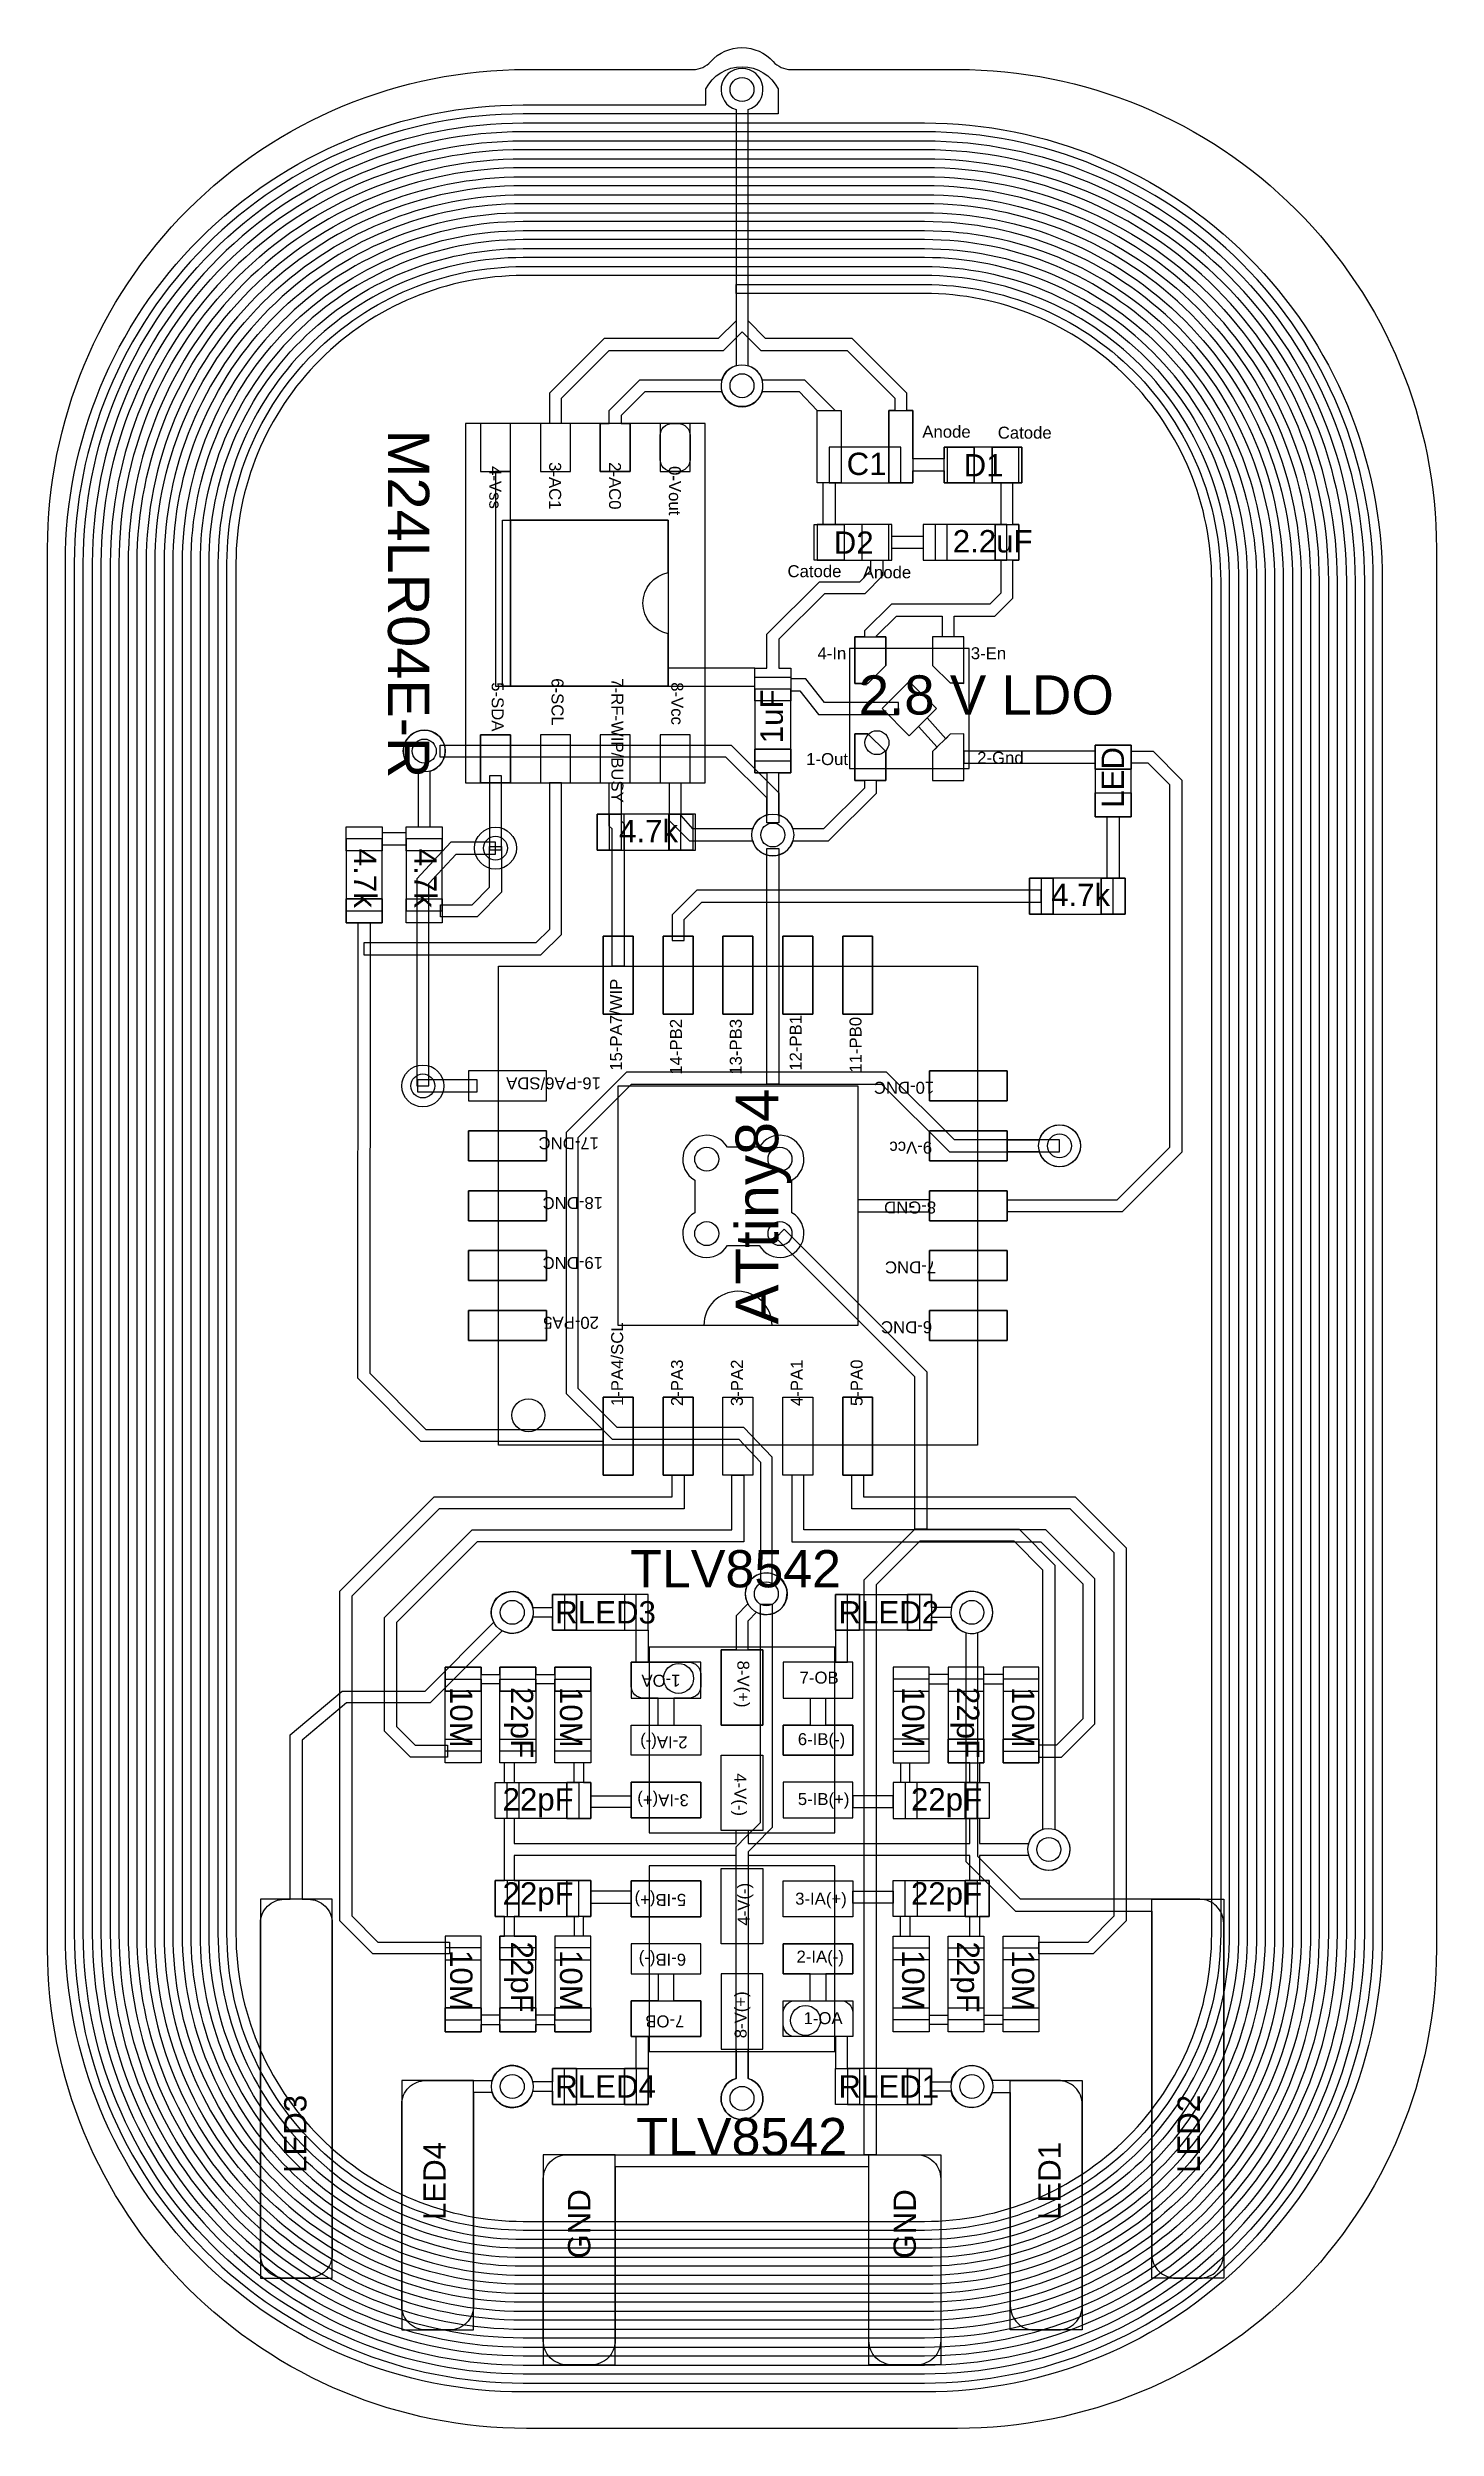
# Model space of a CAD drawing. Header units: millimetres. Extents: x 3.7 to 15.3, y 2.3 to 22.2.
import ezdxf

# ---------------------------------------------------------------- set-up
doc = ezdxf.new("R2010")
doc.units = ezdxf.units.MM
for name, color, linetype in [('Bottom Cu Layer', 2, 'Continuous'), ('Bottom Exposing Pad', 20, 'Continuous'), ('LayOut_Bottom', 6, 'Continuous'), ('LayOut_Top', 4, 'Continuous'), ('PI BoardOutline', 30, 'Continuous'), ('Top Exposing Pad', 91, 'Continuous'), ('Via holes', 211, 'Continuous')]:
    doc.layers.add(name, color=color, linetype=linetype)
doc.layers.add('Top Cu Layer', color=3, linetype='Continuous', lineweight=25)
doc.styles.get("Standard").update_dxf_attribs({"font": 'arial.ttf'})

msp = doc.modelspace()

# ---------------------------------------------------------------- linework, layer by layer
at = {"layer": 'Bottom Cu Layer'}
for points in [[(9.407, 21.65), (9.407, 19.511, 6.854102), (9.507, 19.511), (9.507, 21.65, 6.854102)], [(9.874, 12.71, 1.303225), (9.601, 12.984), (9.335, 12.984, 1.303225), (9.062, 12.71), (9.062, 12.437, 1.303225), (9.335, 12.163), (9.601, 12.163, 1.303225), (9.874, 12.437)], [(11.729, 9.694), (10.941, 9.694), (10.577, 9.329), (10.577, 4.57), (10.477, 4.57), (10.477, 9.371), (10.9, 9.794), (11.771, 9.794), (12.07, 9.495), (12.07, 7.288, -6.854102), (11.97, 7.288), (11.97, 9.453)], [(6.152, 8.343), (5.784, 8.032), (5.784, 6.704), (5.834, 6.704, -0.414214), (6.034, 6.504), (6.034, 3.74, -0.414214), (5.834, 3.54), (5.634, 3.54, -0.414214), (5.434, 3.74), (5.434, 6.504, -0.414214), (5.634, 6.704), (5.684, 6.704), (5.684, 8.078), (6.116, 8.443), (6.81, 8.443), (7.384, 9.017, -6.854102), (7.454, 8.946), (6.851, 8.343)], [(9.71, 9.168), (9.71, 7.973), (9.71, 7.303), (9.563, 7.157), (9.507, 7.1), (9.507, 5.208, -6.854102), (9.407, 5.208), (9.407, 7.142), (9.492, 7.227), (9.61, 7.345), (9.61, 7.973), (9.61, 9.168)], [(11.782, 6.704), (11.426, 7.06), (11.426, 8.932, 6.854102), (11.326, 8.932), (11.326, 7.018), (11.741, 6.604), (12.88, 6.604), (12.88, 3.74, 0.414214), (13.08, 3.54), (13.28, 3.54, 0.414214), (13.48, 3.74), (13.48, 6.504, 0.414214), (13.28, 6.704)], [(7.37, 5.09), (7.215, 5.09), (7.215, 3.308, -0.414214), (7.015, 3.108), (6.815, 3.108, -0.414214), (6.615, 3.308), (6.615, 4.99, -0.414214), (6.815, 5.19), (7.37, 5.19, -6.854102)], [(12.098, 5.19), (11.544, 5.19, 6.854102), (11.544, 5.09), (11.698, 5.09), (11.698, 3.308, 0.414214), (11.898, 3.108), (12.098, 3.108, 0.414214), (12.298, 3.308), (12.298, 4.99, 0.414214)], [(10.917, 4.57, -0.414214), (11.117, 4.37), (11.117, 3.016, -0.414214), (10.917, 2.816), (10.717, 2.816, -0.414214), (10.517, 3.016), (10.517, 4.47), (8.397, 4.47), (8.397, 3.016, -0.414214), (8.197, 2.816), (7.997, 2.816, -0.414214), (7.797, 3.016), (7.797, 4.37, -0.414214), (7.997, 4.57)]]:
    msp.add_lwpolyline(points, format="xyb", close=True, dxfattribs=at)
for points in [[(9.664, 15.694), (9.664, 15.902), (9.323, 16.243), (6.937, 16.243), (6.937, 16.343), (9.365, 16.343), (9.764, 15.944), (9.764, 15.694)], [(7.398, 15.532), (7.024, 15.532), (6.741, 15.225), (6.741, 13.496), (6.841, 13.496), (6.841, 15.186), (7.068, 15.432), (7.398, 15.432)], [(9.664, 15.478), (9.764, 15.478), (9.764, 13.512), (9.664, 13.512)], [(9.61, 10.355), (9.61, 9.327), (9.71, 9.327), (9.71, 10.395), (9.473, 10.645), (8.413, 10.645), (8.088, 10.969), (8.088, 13.066), (8.534, 13.512), (10.623, 13.512), (11.189, 12.946), (12.109, 12.946), (12.109, 13.046), (11.231, 13.046), (10.665, 13.612), (8.493, 13.612), (7.988, 13.107), (7.988, 10.928), (8.371, 10.545), (9.43, 10.545)], [(11, 11.108), (11, 9.794), (10.9, 9.794), (10.9, 11.067), (9.739, 12.228), (9.81, 12.299)]]:
    msp.add_lwpolyline(points, close=True, dxfattribs=at)
for centre in [(6.803, 16.293), (9.714, 15.592), (7.398, 15.482), (6.791, 13.496), (12.109, 12.996), (9.66, 9.255)]:
    msp.add_circle(centre, 0.175, dxfattribs=at)
at = {"layer": 'Bottom Exposing Pad'}
for points in [[(5.434, 3.54), (6.034, 3.54), (6.034, 6.704), (5.434, 6.704)], [(13.48, 3.54), (12.88, 3.54), (12.88, 6.704), (13.48, 6.704)], [(6.615, 3.108), (7.215, 3.108), (7.215, 5.19), (6.615, 5.19)], [(12.298, 3.108), (11.698, 3.108), (11.698, 5.19), (12.298, 5.19)], [(7.797, 2.816), (8.397, 2.816), (8.397, 4.57), (7.797, 4.57)], [(11.117, 2.816), (10.517, 2.816), (10.517, 4.57), (11.117, 4.57)]]:
    msp.add_lwpolyline(points, close=True, dxfattribs=at)
at = {"layer": 'LayOut_Top'}
msp.add_line((9.023, 19.028), (7.273, 19.028), dxfattribs=at)
for points in [[(9.148, 19.028), (7.148, 19.028), (7.148, 16.028), (9.148, 16.028)], [(10.184, 18.532), (10.784, 18.532), (10.784, 18.832), (10.184, 18.832)], [(11.17, 18.532), (11.77, 18.532), (11.77, 18.832), (11.17, 18.832)], [(10.084, 17.886), (10.684, 17.886), (10.684, 18.186), (10.084, 18.186)], [(11.07, 17.886), (11.67, 17.886), (11.67, 18.186), (11.07, 18.186)], [(10.354, 16.148), (11.354, 16.148), (11.354, 17.148), (10.354, 17.148)], [(9.864, 16.211), (9.864, 16.811), (9.564, 16.811), (9.564, 16.211)], [(12.407, 16.343), (12.407, 15.743), (12.707, 15.743), (12.707, 16.343)], [(8.947, 15.765), (8.347, 15.765), (8.347, 15.465), (8.947, 15.465)], [(6.451, 14.959), (6.451, 15.559), (6.151, 15.559), (6.151, 14.959)], [(6.953, 14.959), (6.953, 15.559), (6.653, 15.559), (6.653, 14.959)], [(12.557, 15.232), (11.957, 15.232), (11.957, 14.932), (12.557, 14.932)], [(11.423, 14.496), (11.423, 10.496), (7.423, 10.496), (7.423, 14.496)], [(7.974, 8.95), (8.574, 8.95), (8.574, 9.25), (7.974, 9.25)], [(10.939, 8.95), (10.339, 8.95), (10.339, 9.25), (10.939, 9.25)], [(8.682, 8.808), (8.682, 7.258), (10.232, 7.258), (10.232, 8.808)], [(7.277, 8.542), (7.277, 7.942), (6.977, 7.942), (6.977, 8.542)], [(7.735, 8.542), (7.735, 7.942), (7.435, 7.942), (7.435, 8.542)], [(8.194, 8.542), (8.194, 7.942), (7.894, 7.942), (7.894, 8.542)], [(10.72, 8.542), (10.72, 7.942), (11.02, 7.942), (11.02, 8.542)], [(11.178, 8.542), (11.178, 7.942), (11.478, 7.942), (11.478, 8.542)], [(11.637, 8.542), (11.637, 7.942), (11.937, 7.942), (11.937, 8.542)], [(7.494, 7.679), (8.094, 7.679), (8.094, 7.379), (7.494, 7.379)], [(11.42, 7.679), (10.82, 7.679), (10.82, 7.379), (11.42, 7.379)], [(10.232, 5.432), (10.232, 6.982), (8.682, 6.982), (8.682, 5.432)], [(7.494, 6.561), (8.094, 6.561), (8.094, 6.861), (7.494, 6.861)], [(11.42, 6.561), (10.82, 6.561), (10.82, 6.861), (11.42, 6.861)], [(7.277, 5.697), (7.277, 6.297), (6.977, 6.297), (6.977, 5.697)], [(7.735, 5.697), (7.735, 6.297), (7.435, 6.297), (7.435, 5.697)], [(8.194, 5.697), (8.194, 6.297), (7.894, 6.297), (7.894, 5.697)], [(10.72, 5.697), (10.72, 6.297), (11.02, 6.297), (11.02, 5.697)], [(11.178, 5.697), (11.178, 6.297), (11.478, 6.297), (11.478, 5.697)], [(11.637, 5.697), (11.637, 6.297), (11.937, 6.297), (11.937, 5.697)], [(7.974, 5.29), (8.574, 5.29), (8.574, 4.99), (7.974, 4.99)], [(10.939, 5.29), (10.339, 5.29), (10.339, 4.99), (10.939, 4.99)]]:
    msp.add_lwpolyline(points, close=True, dxfattribs=at)
for centre, radius in [((10.584, 16.363), 0.1), ((7.673, 10.746), 0.138), ((7.673, 10.746), 0.138), ((8.927, 8.548), 0.125), ((9.987, 5.692), 0.125)]:
    msp.add_circle(centre, radius, dxfattribs=at)
at = {"layer": 'PI BoardOutline'}
msp.add_lwpolyline([(9.866, 21.985), (11.257, 21.985, -0.414214), (15.257, 17.985), (15.257, 6.285, -0.414214), (11.257, 2.285), (7.657, 2.285, -0.414214), (3.657, 6.285), (3.657, 17.985, -0.414214), (7.657, 21.985), (9.048, 21.985, 0.212834), (9.196, 22.051, -0.445864), (9.717, 22.051, 0.212834)], format="xyb", close=True, dxfattribs=at)
at = {"layer": 'Top Cu Layer'}
for points in [[(9.407, 20.189), (10.98, 20.189, -0.414214), (13.455, 17.714), (13.455, 6.414, -0.414214), (10.98, 3.939), (7.63, 3.939, -0.414214), (5.155, 6.414), (5.155, 17.864, -0.414214), (7.63, 20.339), (10.98, 20.339, -0.414214), (13.605, 17.714), (13.605, 6.414, -0.414214), (10.98, 3.789), (7.63, 3.789, -0.414214), (5.005, 6.414), (5.005, 17.864, -0.414214), (7.63, 20.489), (10.98, 20.489, -0.414214), (13.755, 17.714), (13.755, 6.414, -0.414214), (10.98, 3.639), (7.63, 3.639, -0.414214), (4.855, 6.414), (4.855, 17.864, -0.414214), (7.63, 20.639), (10.98, 20.639, -0.414214), (13.905, 17.714), (13.905, 6.414, -0.414214), (10.98, 3.489), (7.63, 3.489, -0.414214), (4.705, 6.414), (4.705, 17.864, -0.414214), (7.63, 20.789), (10.98, 20.789, -0.414214), (14.055, 17.714), (14.055, 6.414, -0.414214), (10.98, 3.339), (7.63, 3.339, -0.414214), (4.555, 6.414), (4.555, 17.864, -0.414214), (7.63, 20.939), (10.98, 20.939, -0.414214), (14.205, 17.714), (14.205, 6.414, -0.414214), (10.98, 3.189), (7.63, 3.189, -0.414214), (4.405, 6.414), (4.405, 17.864, -0.414214), (7.63, 21.089), (10.98, 21.089, -0.414214), (14.355, 17.714), (14.355, 6.414, -0.414214), (10.98, 3.039), (7.63, 3.039, -0.414214), (4.255, 6.414), (4.255, 17.864, -0.414214), (7.63, 21.239), (10.98, 21.239, -0.414214), (14.505, 17.714), (14.505, 6.414, -0.414214), (10.98, 2.889), (7.63, 2.889, -0.414214), (4.105, 6.414), (4.105, 17.864, -0.414214), (7.63, 21.389), (10.98, 21.389, -0.414214), (14.655, 17.714), (14.655, 6.414, -0.414214), (10.98, 2.739), (7.63, 2.739, -0.414214), (3.955, 6.414), (3.955, 17.864, -0.414214), (7.63, 21.539), (10.98, 21.539, -0.414214), (14.805, 17.714), (14.805, 6.414, -0.414214), (10.98, 2.589), (7.63, 2.589, -0.414214), (3.805, 6.414), (3.805, 17.864, -0.414214), (7.63, 21.689), (9.155, 21.689), (9.155, 21.822, -0.616128), (9.759, 21.822), (9.759, 21.614), (7.63, 21.614, 0.414214), (3.88, 17.864), (3.88, 6.414, 0.414214), (7.63, 2.664), (10.98, 2.664, 0.414214), (14.73, 6.414), (14.73, 17.714, 0.414214), (10.98, 21.464), (7.63, 21.464, 0.414214), (4.03, 17.864), (4.03, 6.414, 0.414214), (7.63, 2.814), (10.98, 2.814, 0.414214), (14.58, 6.414), (14.58, 17.714, 0.414214), (10.98, 21.314), (7.63, 21.314, 0.414214), (4.18, 17.864), (4.18, 6.414, 0.414214), (7.63, 2.964), (10.98, 2.964, 0.414214), (14.43, 6.414), (14.43, 17.714, 0.414214), (10.98, 21.164), (7.63, 21.164, 0.414214), (4.33, 17.864), (4.33, 6.414, 0.414214), (7.63, 3.114), (10.98, 3.114, 0.414214), (14.28, 6.414), (14.28, 17.714, 0.414214), (10.98, 21.014), (7.63, 21.014, 0.414214), (4.48, 17.864), (4.48, 6.414, 0.414214), (7.63, 3.264), (10.98, 3.264, 0.414214), (14.13, 6.414), (14.13, 17.714, 0.414214), (10.98, 20.864), (7.63, 20.864, 0.414214), (4.63, 17.864), (4.63, 6.414, 0.414214), (7.63, 3.414), (10.98, 3.414, 0.414214), (13.98, 6.414), (13.98, 17.714, 0.414214), (10.98, 20.714), (7.63, 20.714, 0.414214), (4.78, 17.864), (4.78, 6.414, 0.414214), (7.63, 3.564), (10.98, 3.564, 0.414214), (13.83, 6.414), (13.83, 17.714, 0.414214), (10.98, 20.564), (7.63, 20.564, 0.414214), (4.93, 17.864), (4.93, 6.414, 0.414214), (7.63, 3.714), (10.98, 3.714, 0.414214), (13.68, 6.414), (13.68, 17.714, 0.414214), (10.98, 20.414), (7.63, 20.414, 0.414214), (5.08, 17.864), (5.08, 6.414, 0.414214), (7.63, 3.864), (10.98, 3.864, 0.414214), (13.53, 6.414), (13.53, 17.714, 0.414214), (10.98, 20.264), (7.63, 20.264, 0.414214), (5.23, 17.864), (5.23, 6.414, 0.414214), (7.63, 4.014), (10.98, 4.014, 0.414214), (13.38, 6.414), (13.38, 17.714, 0.414214), (10.98, 20.114), (9.407, 20.114)], [(10.309, 18.186), (10.309, 17.886), (10.059, 17.886), (10.059, 18.186), (10.134, 18.186), (10.134, 18.532), (10.084, 18.532), (10.084, 19.138), (9.937, 19.294), (9.624, 19.294, -0.745356), (9.289, 19.294), (8.645, 19.294), (8.448, 19.096), (8.448, 19.028), (8.523, 19.028), (8.523, 18.628), (8.273, 18.628), (8.273, 19.028), (8.348, 19.028), (8.348, 19.138), (8.604, 19.394), (9.289, 19.394, -0.745356), (9.624, 19.394), (9.979, 19.394), (10.234, 19.138), (10.284, 19.138), (10.284, 18.532), (10.234, 18.532), (10.234, 18.186)], [(8.923, 18.628), (8.873, 18.628, -0.414214), (8.773, 18.728), (8.773, 18.928, -0.414214), (8.873, 19.028), (8.923, 19.028, -0.414214), (9.023, 18.928), (9.023, 18.728, -0.414214)], [(8.84, 17.784), (8.84, 18.22), (7.523, 18.22), (7.523, 16.836), (8.84, 16.836), (8.84, 17.272, -0.823745)], [(6.853, 15.659), (6.853, 16.125, 6.854102), (6.753, 16.125), (6.753, 15.659)], [(10.579, 15.942), (10.579, 16.048), (10.659, 16.048), (10.659, 16.288), (10.509, 16.438), (10.509, 16.438), (10.399, 16.438), (10.399, 16.048), (10.479, 16.048), (10.479, 15.983), (10.138, 15.642), (9.881, 15.642, 0.253025), (9.764, 15.759), (9.764, 16.11), (9.864, 16.11), (9.864, 16.31), (9.564, 16.31), (9.564, 16.11), (9.664, 16.11), (9.664, 15.759, 0.253025), (9.546, 15.642), (9.047, 15.642), (8.948, 15.754), (8.948, 16.028), (9.023, 16.028), (9.023, 16.428), (8.773, 16.428), (8.773, 16.028), (8.848, 16.028), (8.848, 15.712), (9.019, 15.542), (9.546, 15.542, 0.745356), (9.881, 15.542), (10.18, 15.542)], [(10.423, 11.496), (9.708, 11.496, 1), (9.138, 11.496), (8.423, 11.496), (8.423, 13.496), (10.423, 13.496)], [(11.941, 12.946), (11.673, 12.946), (11.673, 13.046), (11.941, 13.046, -6.854102)], [(9.506, 9.171), (9.407, 9.071), (9.407, 8.788), (9.282, 8.788), (9.282, 8.158), (9.632, 8.158), (9.632, 8.788), (9.507, 8.788), (9.507, 9.03), (9.577, 9.101, 6.854102)], [(7.874, 9.14), (7.874, 9.25), (8.074, 9.25), (8.074, 8.95), (7.874, 8.95), (7.874, 9.06), (7.711, 9.06, -8.713115), (7.711, 9.14)], [(11.039, 9.14), (11.039, 9.25), (10.839, 9.25), (10.839, 8.95), (11.039, 8.95), (11.039, 9.06), (11.203, 9.06, 8.713115), (11.203, 9.14)], [(9.112, 8.583), (9.112, 8.483, -0.414214), (9.012, 8.383), (8.887, 8.383), (8.887, 8.158), (9.112, 8.158), (9.112, 7.908), (8.532, 7.908), (8.532, 8.158), (8.757, 8.158), (8.757, 8.383), (8.632, 8.383, -0.414214), (8.532, 8.483), (8.532, 8.683), (9.012, 8.683, -0.414214)], [(11.852, 7.07), (11.44, 7.07), (11.44, 6.861), (11.52, 6.861), (11.52, 6.751), (11.52, 6.561), (11.44, 6.561), (11.44, 6.397), (11.478, 6.397), (11.478, 6.197), (11.178, 6.197), (11.178, 6.397), (11.36, 6.397), (11.36, 6.561), (11.32, 6.561), (11.32, 6.861), (11.36, 6.861), (11.36, 7.07), (9.507, 7.07), (9.507, 6.962), (9.632, 6.962), (9.632, 6.332), (9.282, 6.332), (9.282, 6.962), (9.407, 6.962), (9.407, 7.07), (7.554, 7.07), (7.554, 6.861), (7.594, 6.861), (7.594, 6.561), (7.554, 6.561), (7.554, 6.397), (7.735, 6.397), (7.735, 6.197), (7.435, 6.197), (7.435, 6.397), (7.474, 6.397), (7.474, 6.561), (7.394, 6.561), (7.394, 6.751), (7.394, 6.861), (7.474, 6.861), (7.474, 7.379), (7.394, 7.379), (7.394, 7.679), (7.474, 7.679), (7.474, 7.842), (7.435, 7.842), (7.435, 8.042), (7.735, 8.042), (7.735, 7.842), (7.554, 7.842), (7.554, 7.679), (7.594, 7.679), (7.594, 7.379), (7.554, 7.379), (7.554, 7.17), (9.407, 7.17), (9.407, 7.278), (9.282, 7.278), (9.282, 7.908), (9.632, 7.908), (9.632, 7.278), (9.507, 7.278), (9.507, 7.17), (11.36, 7.17), (11.36, 7.379), (11.32, 7.379), (11.32, 7.679), (11.36, 7.679), (11.36, 7.842), (11.178, 7.842), (11.178, 8.042), (11.478, 8.042), (11.478, 7.842), (11.44, 7.842), (11.44, 7.679), (11.52, 7.679), (11.52, 7.379), (11.44, 7.379), (11.44, 7.17), (11.852, 7.17, -6.854102)], [(9.802, 5.657), (9.802, 5.757, -0.414214), (9.902, 5.857), (10.027, 5.857), (10.027, 6.082), (9.802, 6.082), (9.802, 6.332), (10.382, 6.332), (10.382, 6.082), (10.157, 6.082), (10.157, 5.857), (10.282, 5.857, -0.414214), (10.382, 5.757), (10.382, 5.557), (9.902, 5.557, -0.414214)], [(9.407, 5.452), (9.407, 5.208, 6.854102), (9.507, 5.208), (9.507, 5.452), (9.632, 5.452), (9.632, 6.082), (9.282, 6.082), (9.282, 5.452)], [(7.874, 5.1), (7.874, 4.99), (8.074, 4.99), (8.074, 5.29), (7.874, 5.29), (7.874, 5.18), (7.711, 5.18, 8.713115), (7.711, 5.1)], [(11.039, 5.1), (11.039, 4.99), (10.839, 4.99), (10.839, 5.29), (11.039, 5.29), (11.039, 5.18), (11.203, 5.18, -8.713115), (11.203, 5.1)]]:
    msp.add_lwpolyline(points, format="xyb", close=True, dxfattribs=at)
for points in [[(9.407, 20.114), (9.407, 19.886), (9.259, 19.739), (8.306, 19.739), (7.848, 19.281), (7.848, 19.028), (7.773, 19.028), (7.773, 18.628), (8.023, 18.628), (8.023, 19.028), (7.948, 19.028), (7.948, 19.24), (8.347, 19.639), (9.301, 19.639), (9.457, 19.795), (9.613, 19.639), (10.335, 19.639), (10.734, 19.24), (10.734, 19.138), (10.684, 19.138), (10.684, 18.532), (10.884, 18.532), (10.884, 18.632), (11.145, 18.632), (11.145, 18.532), (11.395, 18.532), (11.395, 18.832), (11.145, 18.832), (11.145, 18.732), (10.884, 18.732), (10.884, 19.138), (10.834, 19.138), (10.834, 19.281), (10.377, 19.739), (9.654, 19.739), (9.507, 19.886), (9.507, 20.114)], [(7.523, 19.028), (7.273, 19.028), (7.273, 18.628), (7.523, 18.628)], [(11.229, 17.248), (11.229, 17.419), (11.568, 17.419), (11.72, 17.571), (11.72, 17.886), (11.77, 17.886), (11.77, 18.186), (11.72, 18.186), (11.72, 18.532), (11.795, 18.532), (11.795, 18.832), (11.545, 18.832), (11.545, 18.532), (11.62, 18.532), (11.62, 18.186), (11.57, 18.186), (11.57, 17.886), (11.62, 17.886), (11.62, 17.612), (11.526, 17.519), (10.705, 17.519), (10.479, 17.296), (10.479, 17.248), (10.399, 17.248), (10.399, 17.103), (10.399, 17.248), (10.399, 16.858), (10.509, 16.858), (10.659, 17.008), (10.659, 17.248), (10.579, 17.248), (10.579, 17.254), (10.746, 17.419), (11.129, 17.419), (11.129, 17.248), (11.049, 17.248), (11.049, 17.008), (11.195, 16.862), (11.309, 16.858), (11.309, 17.248)], [(7.523, 18.628), (7.398, 18.628), (7.398, 16.836), (7.523, 16.836)], [(11.17, 17.886), (11.17, 18.186), (10.97, 18.186), (10.97, 18.086), (10.709, 18.086), (10.709, 18.186), (10.459, 18.186), (10.459, 17.886), (10.709, 17.886), (10.709, 17.986), (10.97, 17.986), (10.97, 17.886)], [(10.634, 17.886), (10.634, 17.759), (10.482, 17.607), (10.145, 17.607), (9.764, 17.228), (9.764, 16.984), (9.864, 16.984), (9.864, 16.711), (9.564, 16.711), (9.564, 16.984), (9.664, 16.984), (9.664, 17.27), (10.103, 17.707), (10.441, 17.707), (10.534, 17.8), (10.534, 17.886)], [(8.84, 16.836), (9.564, 16.836), (9.564, 16.984), (8.84, 16.984)], [(9.864, 16.797), (9.941, 16.797), (10.096, 16.598), (10.765, 16.598), (10.765, 16.698), (10.145, 16.698), (9.99, 16.897), (9.864, 16.897)], [(11.309, 16.438), (11.195, 16.433), (11.158, 16.396), (11.003, 16.57), (11.081, 16.648), (10.854, 16.874), (10.628, 16.648), (10.854, 16.421), (10.932, 16.499), (11.087, 16.325), (11.049, 16.288), (11.049, 16.048), (11.309, 16.048)], [(7.523, 16.028), (7.273, 16.028), (7.273, 16.428), (7.523, 16.428)], [(7.773, 16.028), (8.023, 16.028), (8.023, 16.428), (7.773, 16.428)], [(8.273, 16.028), (8.523, 16.028), (8.523, 16.428), (8.273, 16.428)], [(12.407, 16.143), (12.707, 16.143), (12.707, 16.343), (12.407, 16.343)], [(11.309, 16.193), (12.407, 16.193), (12.407, 16.293), (11.309, 16.293)], [(12.707, 16.293), (12.89, 16.293), (13.131, 16.051), (13.131, 12.942), (12.632, 12.446), (11.673, 12.446), (11.673, 12.546), (12.59, 12.546), (13.031, 12.984), (13.031, 16.01), (12.849, 16.193), (12.707, 16.193)], [(7.848, 16.028), (7.848, 14.802), (7.736, 14.69), (6.297, 14.69), (6.297, 14.59), (7.777, 14.59), (7.948, 14.761), (7.948, 16.028)], [(7.348, 15.467), (7.448, 15.467), (7.448, 16.087), (7.348, 16.087)], [(8.373, 14.496), (8.373, 15.642), (8.348, 15.667), (8.348, 16.028), (8.448, 16.028), (8.448, 15.709), (8.473, 15.684), (8.473, 15.012), (8.473, 14.962), (8.473, 14.496)], [(12.407, 15.943), (12.707, 15.943), (12.707, 15.743), (12.407, 15.743)], [(8.247, 15.465), (8.473, 15.465), (8.473, 15.765), (8.247, 15.765)], [(8.848, 15.465), (9.069, 15.465), (9.069, 15.765), (8.848, 15.765)], [(12.507, 15.743), (12.607, 15.743), (12.607, 15.232), (12.507, 15.232)], [(6.451, 15.459), (6.151, 15.459), (6.151, 15.659), (6.451, 15.659)], [(6.451, 15.509), (6.653, 15.509), (6.653, 15.609), (6.451, 15.609)], [(6.653, 15.659), (6.953, 15.659), (6.953, 15.459), (6.653, 15.459)], [(6.938, 15.009), (7.202, 15.009), (7.348, 15.156), (7.348, 15.497), (7.448, 15.497), (7.448, 15.115), (7.244, 14.909), (6.938, 14.909)], [(11.957, 15.132), (9.079, 15.132), (8.873, 14.926), (8.873, 14.711), (8.973, 14.711), (8.973, 14.885), (9.12, 15.032), (11.957, 15.032)], [(11.857, 14.932), (12.057, 14.932), (12.057, 15.232), (11.857, 15.232)], [(12.457, 14.932), (12.657, 14.932), (12.657, 15.232), (12.457, 15.232)], [(6.151, 14.859), (6.451, 14.859), (6.451, 15.059), (6.151, 15.059)], [(6.653, 15.059), (6.953, 15.059), (6.953, 14.859), (6.653, 14.859)], [(8.298, 10.527), (6.775, 10.527), (6.247, 11.055), (6.251, 14.859), (6.351, 14.859), (6.347, 11.097), (6.816, 10.627), (8.298, 10.627)], [(8.548, 14.096), (8.548, 14.746), (8.298, 14.746), (8.298, 14.096)], [(8.298, 14.096), (8.548, 14.096), (8.548, 14.746), (8.298, 14.746)], [(9.048, 14.096), (9.048, 14.746), (8.798, 14.746), (8.798, 14.096)], [(9.548, 14.096), (9.548, 14.746), (9.298, 14.746), (9.298, 14.096)], [(10.048, 14.096), (10.048, 14.746), (9.798, 14.746), (9.798, 14.096)], [(10.548, 14.096), (10.548, 14.746), (10.298, 14.746), (10.298, 14.096)], [(6.745, 13.446), (7.245, 13.446), (7.245, 13.546), (6.745, 13.546)], [(7.823, 13.621), (7.173, 13.621), (7.173, 13.371), (7.823, 13.371)], [(11.023, 13.621), (11.673, 13.621), (11.673, 13.371), (11.023, 13.371)], [(7.823, 12.871), (7.173, 12.871), (7.173, 13.121), (7.823, 13.121)], [(11.023, 13.121), (11.673, 13.121), (11.673, 12.871), (11.023, 12.871)], [(7.823, 12.371), (7.173, 12.371), (7.173, 12.621), (7.823, 12.621)], [(10.423, 12.446), (11.023, 12.446), (11.023, 12.546), (10.423, 12.546)], [(11.023, 12.621), (11.673, 12.621), (11.673, 12.371), (11.023, 12.371)], [(7.823, 11.871), (7.173, 11.871), (7.173, 12.121), (7.823, 12.121)], [(11.023, 12.121), (11.673, 12.121), (11.673, 11.871), (11.023, 11.871)], [(7.823, 11.371), (7.173, 11.371), (7.173, 11.621), (7.823, 11.621)], [(11.023, 11.621), (11.673, 11.621), (11.673, 11.371), (11.023, 11.371)], [(8.298, 10.896), (8.298, 10.246), (8.548, 10.246), (8.548, 10.896)], [(8.798, 10.896), (8.798, 10.246), (9.048, 10.246), (9.048, 10.896)], [(9.548, 10.246), (9.298, 10.246), (9.298, 10.896), (9.548, 10.896)], [(10.048, 10.246), (9.798, 10.246), (9.798, 10.896), (10.048, 10.896)], [(10.298, 10.896), (10.298, 10.246), (10.548, 10.246), (10.548, 10.896)], [(6.415, 6.347), (7.014, 6.347), (7.014, 6.247), (6.373, 6.247), (6.097, 6.524), (6.097, 9.276), (6.886, 10.065), (8.873, 10.065), (8.873, 10.246), (8.973, 10.246), (8.973, 9.965), (6.928, 9.965), (6.197, 9.234), (6.197, 6.566)], [(6.728, 7.992), (6.996, 7.992), (6.996, 7.892), (6.687, 7.892), (6.472, 8.107), (6.472, 9.056), (7.204, 9.788), (9.373, 9.788), (9.373, 10.246), (9.473, 10.246), (9.473, 9.688), (7.245, 9.688), (6.572, 9.015), (6.572, 8.148)], [(11.937, 7.992), (11.937, 7.892), (12.126, 7.892), (12.403, 8.169), (12.403, 9.379), (11.994, 9.788), (9.973, 9.788), (9.973, 10.246), (9.873, 10.246), (9.873, 9.688), (11.953, 9.688), (12.303, 9.337), (12.303, 8.21), (12.085, 7.992)], [(12.198, 9.965), (10.373, 9.965), (10.373, 10.246), (10.473, 10.246), (10.473, 10.065), (12.239, 10.065), (12.665, 9.64), (12.665, 6.524), (12.389, 6.247), (11.937, 6.247), (11.937, 6.347), (12.347, 6.347), (12.565, 6.566), (12.565, 9.598)], [(8.474, 8.95), (8.674, 8.95), (8.674, 9.25), (8.474, 9.25)], [(10.439, 8.95), (10.239, 8.95), (10.239, 9.25), (10.439, 9.25)], [(8.574, 8.95), (8.674, 8.95), (8.674, 8.683), (8.574, 8.683)], [(10.339, 8.95), (10.239, 8.95), (10.239, 8.683), (10.339, 8.683)], [(7.435, 8.502), (7.277, 8.502), (7.277, 8.442), (6.977, 8.442), (6.977, 8.642), (7.277, 8.642), (7.277, 8.582), (7.435, 8.582), (7.435, 8.642), (7.735, 8.642), (7.735, 8.582), (7.894, 8.582), (7.894, 8.642), (8.194, 8.642), (8.194, 8.442), (7.894, 8.442), (7.894, 8.502), (7.735, 8.502), (7.735, 8.442), (7.435, 8.442)], [(9.802, 8.683), (9.802, 8.383), (10.027, 8.383), (10.027, 8.158), (9.802, 8.158), (9.802, 7.908), (10.382, 7.908), (10.382, 8.158), (10.157, 8.158), (10.157, 8.383), (10.382, 8.383), (10.382, 8.683)], [(11.02, 8.502), (11.178, 8.502), (11.178, 8.442), (11.478, 8.442), (11.478, 8.502), (11.637, 8.502), (11.637, 8.442), (11.937, 8.442), (11.937, 8.642), (11.637, 8.642), (11.637, 8.582), (11.478, 8.582), (11.478, 8.642), (11.178, 8.642), (11.178, 8.582), (11.02, 8.582), (11.02, 8.642), (10.72, 8.642), (10.72, 8.442), (11.02, 8.442)], [(6.977, 8.042), (7.277, 8.042), (7.277, 7.842), (6.977, 7.842)], [(8.194, 7.842), (8.134, 7.842), (8.134, 7.679), (8.194, 7.679), (8.194, 7.379), (7.994, 7.379), (7.994, 7.679), (8.054, 7.679), (8.054, 7.842), (7.894, 7.842), (7.894, 8.042), (8.194, 8.042)], [(10.72, 7.842), (10.78, 7.842), (10.78, 7.679), (10.72, 7.679), (10.72, 7.379), (10.92, 7.379), (10.92, 7.679), (10.86, 7.679), (10.86, 7.842), (11.02, 7.842), (11.02, 8.042), (10.72, 8.042)], [(11.637, 8.042), (11.937, 8.042), (11.937, 7.842), (11.637, 7.842)], [(8.532, 7.469), (8.194, 7.469), (8.194, 7.569), (8.532, 7.569)], [(8.532, 7.683), (9.112, 7.683), (9.112, 7.383), (8.532, 7.383)], [(10.382, 7.683), (9.802, 7.683), (9.802, 7.383), (10.382, 7.383)], [(10.382, 7.469), (10.72, 7.469), (10.72, 7.569), (10.382, 7.569)], [(8.194, 6.397), (8.134, 6.397), (8.134, 6.561), (8.194, 6.561), (8.194, 6.861), (7.994, 6.861), (7.994, 6.561), (8.054, 6.561), (8.054, 6.397), (7.894, 6.397), (7.894, 6.197), (8.194, 6.197)], [(8.532, 6.771), (8.194, 6.771), (8.194, 6.671), (8.532, 6.671)], [(8.532, 6.557), (9.112, 6.557), (9.112, 6.857), (8.532, 6.857)], [(10.382, 6.557), (9.802, 6.557), (9.802, 6.857), (10.382, 6.857)], [(10.382, 6.771), (10.72, 6.771), (10.72, 6.671), (10.382, 6.671)], [(10.72, 6.397), (10.78, 6.397), (10.78, 6.561), (10.72, 6.561), (10.72, 6.861), (10.92, 6.861), (10.92, 6.561), (10.86, 6.561), (10.86, 6.397), (11.02, 6.397), (11.02, 6.197), (10.72, 6.197)], [(6.977, 6.197), (7.277, 6.197), (7.277, 6.397), (6.977, 6.397)], [(11.637, 6.397), (11.937, 6.397), (11.937, 6.197), (11.637, 6.197)], [(9.112, 5.557), (9.112, 5.857), (8.887, 5.857), (8.887, 6.082), (9.112, 6.082), (9.112, 6.332), (8.532, 6.332), (8.532, 6.082), (8.757, 6.082), (8.757, 5.857), (8.532, 5.857), (8.532, 5.557)], [(7.435, 5.737), (7.277, 5.737), (7.277, 5.797), (6.977, 5.797), (6.977, 5.597), (7.277, 5.597), (7.277, 5.657), (7.435, 5.657), (7.435, 5.597), (7.735, 5.597), (7.735, 5.657), (7.894, 5.657), (7.894, 5.597), (8.194, 5.597), (8.194, 5.797), (7.894, 5.797), (7.894, 5.737), (7.735, 5.737), (7.735, 5.797), (7.435, 5.797)], [(11.02, 5.737), (11.178, 5.737), (11.178, 5.797), (11.478, 5.797), (11.478, 5.737), (11.637, 5.737), (11.637, 5.797), (11.937, 5.797), (11.937, 5.597), (11.637, 5.597), (11.637, 5.657), (11.478, 5.657), (11.478, 5.597), (11.178, 5.597), (11.178, 5.657), (11.02, 5.657), (11.02, 5.597), (10.72, 5.597), (10.72, 5.797), (11.02, 5.797)], [(8.574, 5.557), (8.674, 5.557), (8.674, 5.29), (8.574, 5.29)], [(10.339, 5.557), (10.239, 5.557), (10.239, 5.29), (10.339, 5.29)], [(8.674, 5.29), (8.474, 5.29), (8.474, 4.99), (8.674, 4.99)], [(10.239, 5.29), (10.439, 5.29), (10.439, 4.99), (10.239, 4.99)]]:
    msp.add_lwpolyline(points, close=True, dxfattribs=at)
for centre in [(7.398, 15.482), (6.791, 13.496)]:
    msp.add_circle(centre, 0.175, dxfattribs=at)
at = {"layer": 'Top Exposing Pad'}
for points in [[(10.284, 18.532), (10.084, 18.532), (10.084, 19.138), (10.284, 19.138)], [(10.884, 18.532), (10.684, 18.532), (10.684, 19.138), (10.884, 19.138)], [(7.273, 18.628), (7.523, 18.628), (7.523, 19.028), (7.273, 19.028)], [(7.773, 18.628), (8.023, 18.628), (8.023, 19.028), (7.773, 19.028)], [(8.273, 18.628), (8.523, 18.628), (8.523, 19.028), (8.273, 19.028)], [(8.773, 18.628), (9.023, 18.628), (9.023, 19.028), (8.773, 19.028)], [(11.395, 18.532), (11.145, 18.532), (11.145, 18.832), (11.395, 18.832)], [(11.545, 18.832), (11.795, 18.832), (11.795, 18.532), (11.545, 18.532)], [(8.84, 16.836), (7.456, 16.836), (7.456, 18.22), (8.84, 18.22)], [(10.309, 17.886), (10.059, 17.886), (10.059, 18.186), (10.309, 18.186)], [(10.459, 17.886), (10.709, 17.886), (10.709, 18.186), (10.459, 18.186)], [(10.97, 17.886), (11.17, 17.886), (11.17, 18.186), (10.97, 18.186)], [(11.77, 17.886), (11.57, 17.886), (11.57, 18.186), (11.77, 18.186)], [(10.399, 17.248), (10.659, 17.248), (10.659, 17.008), (10.509, 16.858), (10.399, 16.858)], [(11.309, 17.248), (11.049, 17.248), (11.049, 17.008), (11.195, 16.862), (11.309, 16.862)], [(9.564, 16.911), (9.864, 16.911), (9.864, 16.711), (9.564, 16.711)], [(10.854, 16.874), (11.081, 16.648), (10.854, 16.421), (10.628, 16.648)], [(7.523, 16.428), (7.273, 16.428), (7.273, 16.028), (7.523, 16.028)], [(7.773, 16.028), (8.023, 16.028), (8.023, 16.428), (7.773, 16.428)], [(8.273, 16.028), (8.523, 16.028), (8.523, 16.428), (8.273, 16.428)], [(8.773, 16.028), (9.023, 16.028), (9.023, 16.428), (8.773, 16.428)], [(9.564, 16.31), (9.864, 16.31), (9.864, 16.11), (9.564, 16.11)], [(10.659, 16.048), (10.399, 16.048), (10.399, 16.438), (10.509, 16.438), (10.659, 16.288)], [(11.309, 16.438), (11.195, 16.433), (11.049, 16.288), (11.049, 16.048), (11.309, 16.048)], [(12.707, 16.343), (12.707, 16.143), (12.407, 16.143), (12.407, 16.343)], [(12.707, 15.943), (12.707, 15.743), (12.407, 15.743), (12.407, 15.943)], [(8.447, 15.465), (8.247, 15.465), (8.247, 15.765), (8.447, 15.765)], [(9.047, 15.465), (8.847, 15.465), (8.847, 15.765), (9.047, 15.765)], [(6.151, 15.459), (6.151, 15.659), (6.451, 15.659), (6.451, 15.459)], [(6.653, 15.459), (6.653, 15.659), (6.953, 15.659), (6.953, 15.459)], [(12.057, 14.932), (11.857, 14.932), (11.857, 15.232), (12.057, 15.232)], [(12.657, 14.932), (12.457, 14.932), (12.457, 15.232), (12.657, 15.232)], [(6.151, 14.859), (6.151, 15.059), (6.451, 15.059), (6.451, 14.859)], [(6.653, 14.859), (6.653, 15.059), (6.953, 15.059), (6.953, 14.859)], [(8.548, 14.096), (8.298, 14.096), (8.298, 14.746), (8.548, 14.746)], [(9.048, 14.096), (8.798, 14.096), (8.798, 14.746), (9.048, 14.746)], [(9.548, 14.096), (9.298, 14.096), (9.298, 14.746), (9.548, 14.746)], [(10.048, 14.096), (9.798, 14.096), (9.798, 14.746), (10.048, 14.746)], [(10.548, 14.096), (10.298, 14.096), (10.298, 14.746), (10.548, 14.746)], [(7.823, 13.371), (7.823, 13.621), (7.173, 13.621), (7.173, 13.371)], [(11.023, 13.621), (11.023, 13.371), (11.673, 13.371), (11.673, 13.621)], [(10.423, 11.496), (8.423, 11.496), (8.423, 13.496), (10.423, 13.496)], [(7.823, 12.871), (7.823, 13.121), (7.173, 13.121), (7.173, 12.871)], [(11.023, 13.121), (11.023, 12.871), (11.673, 12.871), (11.673, 13.121)], [(7.823, 12.371), (7.823, 12.621), (7.173, 12.621), (7.173, 12.371)], [(11.023, 12.621), (11.023, 12.371), (11.673, 12.371), (11.673, 12.621)], [(7.823, 11.871), (7.823, 12.121), (7.173, 12.121), (7.173, 11.871)], [(11.023, 12.121), (11.023, 11.871), (11.673, 11.871), (11.673, 12.121)], [(7.823, 11.371), (7.823, 11.621), (7.173, 11.621), (7.173, 11.371)], [(11.023, 11.621), (11.023, 11.371), (11.673, 11.371), (11.673, 11.621)], [(8.298, 10.896), (8.548, 10.896), (8.548, 10.246), (8.298, 10.246)], [(8.798, 10.896), (9.048, 10.896), (9.048, 10.246), (8.798, 10.246)], [(9.298, 10.896), (9.548, 10.896), (9.548, 10.246), (9.298, 10.246)], [(9.798, 10.896), (10.048, 10.896), (10.048, 10.246), (9.798, 10.246)], [(10.298, 10.896), (10.548, 10.896), (10.548, 10.246), (10.298, 10.246)], [(8.074, 9.25), (7.874, 9.25), (7.874, 8.95), (8.074, 8.95)], [(8.674, 9.25), (8.474, 9.25), (8.474, 8.95), (8.674, 8.95)], [(10.439, 9.25), (10.239, 9.25), (10.239, 8.95), (10.439, 8.95)], [(10.839, 9.25), (11.039, 9.25), (11.039, 8.95), (10.839, 8.95)], [(9.282, 8.788), (9.632, 8.788), (9.632, 8.158), (9.282, 8.158)], [(7.277, 8.642), (6.977, 8.642), (6.977, 8.442), (7.277, 8.442)], [(7.735, 8.642), (7.435, 8.642), (7.435, 8.442), (7.735, 8.442)], [(8.194, 8.642), (7.894, 8.642), (7.894, 8.442), (8.194, 8.442)], [(8.532, 8.383), (9.112, 8.383), (9.112, 8.683), (8.532, 8.683)], [(10.382, 8.683), (9.802, 8.683), (9.802, 8.383), (10.382, 8.383)], [(11.02, 8.642), (10.72, 8.642), (10.72, 8.442), (11.02, 8.442)], [(11.478, 8.642), (11.178, 8.642), (11.178, 8.442), (11.478, 8.442)], [(11.637, 8.442), (11.937, 8.442), (11.937, 8.642), (11.637, 8.642)], [(9.112, 7.908), (8.532, 7.908), (8.532, 8.158), (9.112, 8.158)], [(10.382, 7.908), (9.802, 7.908), (9.802, 8.158), (10.382, 8.158)], [(6.977, 8.042), (7.277, 8.042), (7.277, 7.842), (6.977, 7.842)], [(7.435, 8.042), (7.735, 8.042), (7.735, 7.842), (7.435, 7.842)], [(7.894, 8.042), (8.194, 8.042), (8.194, 7.842), (7.894, 7.842)], [(11.02, 8.042), (10.72, 8.042), (10.72, 7.842), (11.02, 7.842)], [(11.478, 8.042), (11.178, 8.042), (11.178, 7.842), (11.478, 7.842)], [(11.937, 8.042), (11.637, 8.042), (11.637, 7.842), (11.937, 7.842)], [(9.282, 7.908), (9.632, 7.908), (9.632, 7.278), (9.282, 7.278)], [(7.594, 7.379), (7.394, 7.379), (7.394, 7.679), (7.594, 7.679)], [(8.194, 7.679), (7.994, 7.679), (7.994, 7.379), (8.194, 7.379)], [(8.532, 7.383), (9.112, 7.383), (9.112, 7.683), (8.532, 7.683)], [(9.802, 7.383), (10.382, 7.383), (10.382, 7.683), (9.802, 7.683)], [(10.92, 7.679), (10.72, 7.679), (10.72, 7.379), (10.92, 7.379)], [(11.32, 7.679), (11.52, 7.679), (11.52, 7.379), (11.32, 7.379)], [(9.632, 6.332), (9.282, 6.332), (9.282, 6.962), (9.632, 6.962)], [(7.594, 6.861), (7.394, 6.861), (7.394, 6.561), (7.594, 6.561)], [(8.194, 6.561), (7.994, 6.561), (7.994, 6.861), (8.194, 6.861)], [(8.532, 6.857), (9.112, 6.857), (9.112, 6.557), (8.532, 6.557)], [(9.802, 6.857), (10.382, 6.857), (10.382, 6.557), (9.802, 6.557)], [(10.92, 6.561), (10.72, 6.561), (10.72, 6.861), (10.92, 6.861)], [(11.32, 6.561), (11.52, 6.561), (11.52, 6.861), (11.32, 6.861)], [(6.977, 6.197), (7.277, 6.197), (7.277, 6.397), (6.977, 6.397)], [(7.435, 6.197), (7.735, 6.197), (7.735, 6.397), (7.435, 6.397)], [(7.894, 6.197), (8.194, 6.197), (8.194, 6.397), (7.894, 6.397)], [(11.02, 6.197), (10.72, 6.197), (10.72, 6.397), (11.02, 6.397)], [(11.478, 6.197), (11.178, 6.197), (11.178, 6.397), (11.478, 6.397)], [(11.937, 6.197), (11.637, 6.197), (11.637, 6.397), (11.937, 6.397)], [(9.112, 6.332), (8.532, 6.332), (8.532, 6.082), (9.112, 6.082)], [(10.382, 6.332), (9.802, 6.332), (9.802, 6.082), (10.382, 6.082)], [(9.282, 5.452), (9.632, 5.452), (9.632, 6.082), (9.282, 6.082)], [(7.277, 5.597), (6.977, 5.597), (6.977, 5.797), (7.277, 5.797)], [(7.735, 5.597), (7.435, 5.597), (7.435, 5.797), (7.735, 5.797)], [(8.194, 5.597), (7.894, 5.597), (7.894, 5.797), (8.194, 5.797)], [(8.532, 5.857), (9.112, 5.857), (9.112, 5.557), (8.532, 5.557)], [(10.382, 5.557), (9.802, 5.557), (9.802, 5.857), (10.382, 5.857)], [(11.02, 5.597), (10.72, 5.597), (10.72, 5.797), (11.02, 5.797)], [(11.478, 5.597), (11.178, 5.597), (11.178, 5.797), (11.478, 5.797)], [(11.637, 5.797), (11.937, 5.797), (11.937, 5.597), (11.637, 5.597)], [(8.074, 4.99), (7.874, 4.99), (7.874, 5.29), (8.074, 5.29)], [(8.674, 4.99), (8.474, 4.99), (8.474, 5.29), (8.674, 5.29)], [(10.439, 4.99), (10.239, 4.99), (10.239, 5.29), (10.439, 5.29)], [(10.839, 4.99), (11.039, 4.99), (11.039, 5.29), (10.839, 5.29)]]:
    msp.add_lwpolyline(points, close=True, dxfattribs=at)
at = {"layer": 'Via holes'}
for centre in [(9.457, 21.818), (9.457, 19.344), (6.803, 16.293), (7.398, 15.482), (9.714, 15.592), (6.791, 13.496), (9.162, 12.884), (9.774, 12.884), (12.109, 12.996), (9.162, 12.263), (9.774, 12.263), (9.66, 9.255), (7.538, 9.1), (11.376, 9.1), (12.02, 7.12), (7.538, 5.14), (11.376, 5.14), (9.457, 5.041)]:
    msp.add_circle(centre, 0.1, dxfattribs=at)

# ---------------------------------------------------------------- texts
at = {"layer": 'LayOut_Bottom'}
for s, p in [('LED3', (5.819, 4.418)), ('LED2', (13.281, 4.418)), ('LED4', (6.982, 4.025)), ('LED1', (12.118, 4.025)), ('GND', (8.19, 3.703)), ('GND', (10.909, 3.703))]:
    msp.add_text(s, height=0.1867, rotation=90, dxfattribs=at).set_placement(p)
at = {"layer": 'LayOut_Top'}
for s, height, rotation, p in [('M24LR04E-R', 0.3443, 270, (6.5, 18.978)), ('3-AC1', 0.1, 270, (7.846, 18.706)), ('2-AC0', 0.1, 270, (8.346, 18.706)), ('4-Vss', 0.1, 270, (7.346, 18.673)), ('0-Vout', 0.1, 270, (8.846, 18.673)), ('5-SDA', 0.1, 270, (7.366, 16.868)), ('6-SCL', 0.1, 270, (7.866, 16.901)), ('7-RF-WIP/BUSY', 0.1, 270, (8.366, 16.901)), ('8-Vcc', 0.1, 270, (8.866, 16.868)), ('1uF', 0.1867, 90, (9.798, 16.358)), ('LED', 0.1867, 90, (12.647, 15.819)), ('4.7k', 0.1867, 270, (6.217, 15.477)), ('4.7k', 0.1867, 270, (6.719, 15.477)), ('15-PA7/WIP', 0.1, 90, (8.455, 13.623)), ('14-PB2', 0.1, 90, (8.955, 13.59)), ('13-PB3', 0.1, 90, (9.455, 13.59)), ('12-PB1', 0.1, 90, (9.955, 13.623)), ('11-PB0', 0.1, 90, (10.455, 13.607)), ('16-PA6/SDA', 0.1, 180, (8.279, 13.568)), ('10-DNC', 0.1, 180, (11.062, 13.531)), ('ATtiny84', 0.3571, 90, (9.76, 11.505)), ('17-DNC', 0.1, 180, (8.262, 13.068)), ('9-Vcc', 0.1, 180, (11.045, 13.031)), ('18-DNC', 0.1, 180, (8.296, 12.568)), ('8-GND', 0.1, 180, (11.078, 12.531)), ('19-DNC', 0.1, 180, (8.296, 12.068)), ('7-DNC', 0.1, 180, (11.078, 12.031)), ('20-PA5', 0.1, 180, (8.262, 11.568)), ('6-DNC', 0.1, 180, (11.045, 11.531)), ('1-PA4/SCL', 0.1, 90, (8.464, 10.823)), ('2-PA3', 0.1, 90, (8.964, 10.823)), ('3-PA2', 0.1, 90, (9.464, 10.823)), ('4-PA1', 0.1, 90, (9.964, 10.823)), ('5-PA0', 0.1, 90, (10.464, 10.823)), ('1-OA', 0.1, 180, (8.943, 8.579)), ('8-V(+)', 0.1, 270, (9.418, 8.697)), ('10M', 0.1867, 270, (7.019, 8.477)), ('22pF', 0.1867, 270, (7.526, 8.477)), ('10M', 0.1867, 270, (7.936, 8.477)), ('10M', 0.1867, 270, (10.794, 8.477)), ('22pF', 0.1867, 270, (11.252, 8.477)), ('10M', 0.1867, 270, (11.711, 8.477)), ('2-IA(-)', 0.1, 180, (9.002, 8.064)), ('3-IA(+)', 0.1, 180, (9.013, 7.581)), ('4-V(-)', 0.1, 270, (9.394, 7.756)), ('5-IB(+)', 0.1, 180, (8.99, 6.749)), ('4-V(-)', 0.1, 90, (9.52, 6.484)), ('10M', 0.1867, 270, (7.019, 6.28)), ('22pF', 0.1867, 270, (7.526, 6.351)), ('10M', 0.1867, 270, (7.936, 6.28)), ('6-IB(-)', 0.1, 180, (8.99, 6.249)), ('10M', 0.1867, 270, (10.794, 6.28)), ('22pF', 0.1867, 270, (11.252, 6.351)), ('10M', 0.1867, 270, (11.711, 6.28)), ('8-V(+)', 0.1, 90, (9.495, 5.543)), ('7-OB', 0.1, 180, (8.975, 5.734))]:
    msp.add_text(s, height=height, rotation=rotation, dxfattribs=at).set_placement(p)
for s, height, p in [('Anode', 0.1, (10.963, 18.91)), ('Catode', 0.1, (11.593, 18.902)), ('C1', 0.1867, (10.331, 18.598)), ('D1', 0.1867, (11.308, 18.586)), ('D2', 0.1867, (10.223, 17.94)), ('2.2uF', 0.1867, (11.217, 17.952)), ('Catode', 0.1, (9.837, 17.745)), ('Anode', 0.1, (10.466, 17.736)), ('4-In', 0.1, (10.087, 17.059)), ('3-En', 0.1, (11.368, 17.06)), ('2.8 V LDO', 0.3269, (10.431, 16.598)), ('1-Out', 0.1, (9.993, 16.176)), ('2-Gnd', 0.1, (11.421, 16.187)), ('4.7k', 0.1867, (8.43, 15.531)), ('4.7k', 0.1867, (12.039, 14.998)), ('TLV8542', 0.3106, (8.523, 9.309)), ('RLED3', 0.1867, (7.897, 9.007)), ('RLED2', 0.1867, (10.262, 9.007)), ('7-OB', 0.1, (9.938, 8.505)), ('6-IB(-)', 0.1, (9.923, 7.991)), ('22pF', 0.1867, (7.457, 7.445)), ('5-IB(+)', 0.1, (9.923, 7.491)), ('22pF', 0.1867, (10.868, 7.445)), ('22pF', 0.1867, (7.457, 6.659)), ('3-IA(+)', 0.1, (9.901, 6.659)), ('22pF', 0.1867, (10.868, 6.659)), ('2-IA(-)', 0.1, (9.912, 6.175)), ('1-OA', 0.1, (9.971, 5.661)), ('RLED4', 0.1867, (7.897, 5.047)), ('RLED1', 0.1867, (10.262, 5.047)), ('TLV8542', 0.3106, (8.574, 4.567))]:
    msp.add_text(s, height=height, dxfattribs=at).set_placement(p)

doc.saveas('drawing.dxf')
